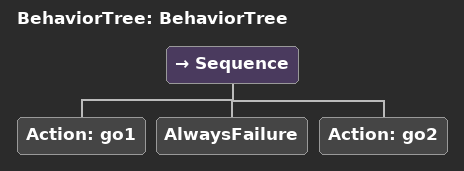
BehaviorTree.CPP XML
<?xml version="1.0"?>
<root main_tree_to_execute="BehaviorTree">
    <BehaviorTree ID="BehaviorTree">
        <Sequence>
            <Action ID="go1"/>
            <AlwaysFailure/>
            <Action ID="go2"/>
        </Sequence>
    </BehaviorTree>
</root>
